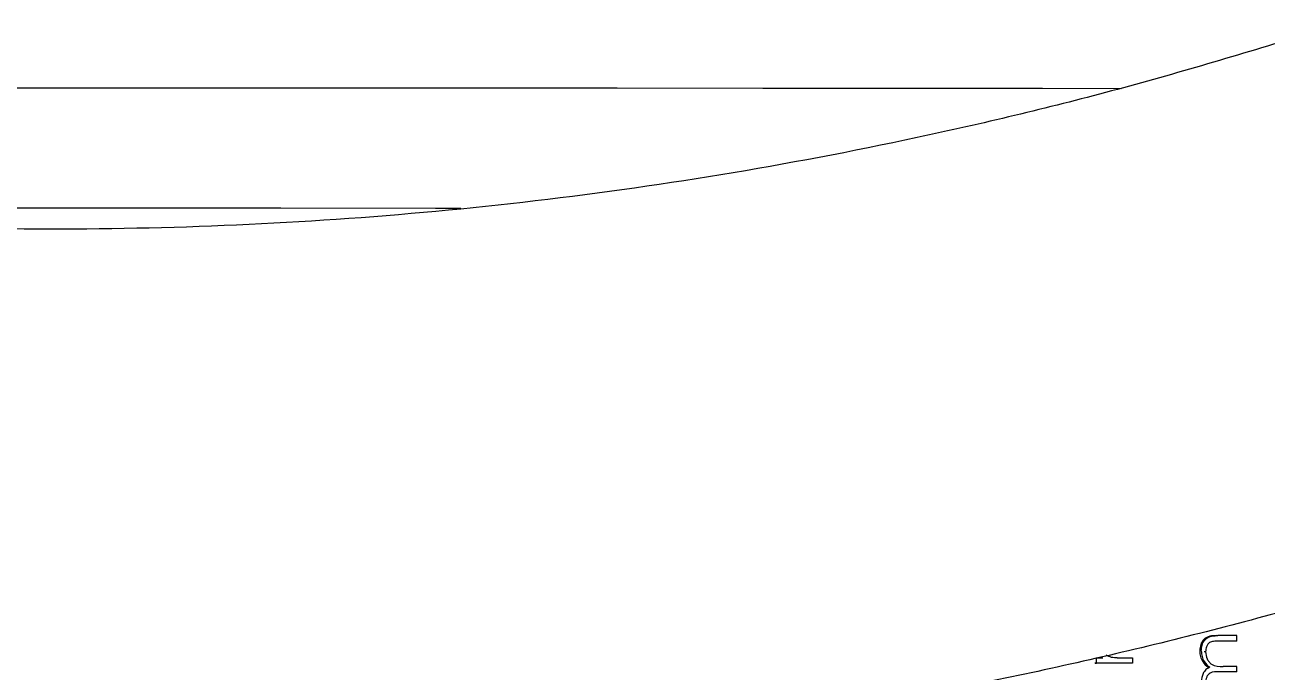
# Model space of a CAD drawing. Header units: millimetres. Extents: x 2384 to 4064, y 886 to 2074.
# Drawn here: x 2929.69 to 2970.11, y 1095.64 to 1116.7 of the extents above; entities that cross this region are included whole.
import ezdxf

# ---------------------------------------------------------------- set-up
doc = ezdxf.new("R2010")
doc.units = ezdxf.units.MM

msp = doc.modelspace()

# ---------------------------------------------------------------- linework, layer by layer
at = {"color": 7, "linetype": 'Continuous', "lineweight": 25}
for p, q in [((2968.506, 1096.653), (2968.454, 1096.653)), ((2968.455, 1096.832), (2968.506, 1096.833)), ((2969.119, 1096.833), (2968.506, 1096.833)), ((2969.12, 1096.654), (2968.506, 1096.653)), ((2969.12, 1096.654), (2969.068, 1096.653)), ((2969.12, 1096.654), (2969.119, 1096.833)), ((2968.105, 1096.306), (2968.054, 1096.306)), ((2965.674, 1095.933), (2964.507, 1095.932)), ((2964.508, 1095.932), (2964.554, 1095.933)), ((2964.554, 1095.933), (2964.553, 1096.112)), ((2964.553, 1096.112), (2964.757, 1096.112)), ((2965.722, 1095.933), (2964.554, 1095.933)), ((2965.231, 1096.113), (2965.722, 1096.113)), ((2965.722, 1095.933), (2965.674, 1095.933)), ((2965.722, 1096.113), (2965.722, 1095.933)), ((2969.121, 1095.833), (2968.681, 1095.833)), ((2969.121, 1095.654), (2969.121, 1095.833)), ((2968.546, 1095.653), (2968.494, 1095.653)), ((2969.121, 1095.654), (2968.546, 1095.653)), ((2969.121, 1095.654), (2969.07, 1095.653))]:
    msp.add_line(p, q, dxfattribs=at)
at = {"color": 7, "linetype": 'Continuous', "lineweight": 25, "flags": 128}
for points in [[(2965.358, 1114.625), (2962.794, 1114.628), (2958.318, 1114.632), (2953.698, 1114.635), (2948.959, 1114.638), (2944.124, 1114.64), (2939.22, 1114.642), (2934.271, 1114.642), (2929.303, 1114.643), (2924.343, 1114.642), (2919.415, 1114.641), (2914.545, 1114.639), (2909.758, 1114.637), (2905.08, 1114.633), (2900.535, 1114.63), (2896.145, 1114.625), (2896.024, 1114.625)], [(2917.443, 1110.744), (2917.764, 1110.744), (2922.796, 1110.745), (2927.866, 1110.746), (2932.948, 1110.746), (2938.02, 1110.745), (2943.056, 1110.744), (2943.87, 1110.744)], [(2967.965, 1096.338), (2967.949, 1096.337), (2967.932, 1096.337), (2967.915, 1096.337)], [(2968.241, 1095.802), (2968.225, 1095.802), (2968.21, 1095.802), (2968.191, 1095.801)]]:
    msp.add_lwpolyline(points, dxfattribs=at)
at = {"color": 7, "linetype": 'Continuous', "lineweight": 25}
for points, knots in [([(3082.217, 1240.42), (3082.236, 1241.671), (3082.29, 1245.228), (3082.133, 1251.093), (3081.649, 1257.998), (3080.846, 1264.874), (3079.731, 1271.706), (3078.305, 1278.48), (3076.571, 1285.182), (3074.534, 1291.798), (3072.197, 1298.314), (3069.564, 1304.717), (3066.643, 1310.993), (3063.438, 1317.129), (3059.956, 1323.112), (3056.205, 1328.93), (3052.192, 1334.571), (3047.926, 1340.023), (3043.416, 1345.275), (3038.671, 1350.315), (3033.701, 1355.133), (3028.516, 1359.72), (3023.127, 1364.065), (3017.545, 1368.16), (3011.783, 1371.996), (3005.851, 1375.565), (2999.763, 1378.86), (2993.53, 1381.873), (2987.167, 1384.599), (2980.686, 1387.031), (2974.1, 1389.165), (2967.425, 1390.997), (2960.672, 1392.522), (2953.857, 1393.737), (2946.994, 1394.64), (2940.096, 1395.228), (2933.179, 1395.502), (2926.256, 1395.459), (2919.343, 1395.101), (2912.453, 1394.427), (2905.602, 1393.44), (2898.802, 1392.141), (2892.069, 1390.533), (2885.416, 1388.62), (2878.857, 1386.405), (2872.407, 1383.893), (2866.077, 1381.089), (2859.882, 1378), (2853.835, 1374.63), (2847.947, 1370.989), (2842.232, 1367.082), (2836.702, 1362.919), (2831.366, 1358.508), (2826.238, 1353.858), (2821.328, 1348.979), (2816.645, 1343.88), (2812.199, 1338.574), (2808.001, 1333.07), (2804.058, 1327.38), (2800.378, 1321.516), (2796.97, 1315.49), (2793.841, 1309.316), (2790.997, 1303.004), (2788.443, 1296.57), (2786.186, 1290.025), (2784.23, 1283.385), (2782.579, 1276.662), (2781.236, 1269.871), (2780.205, 1263.026), (2779.487, 1256.14), (2779.085, 1249.23), (2778.998, 1242.308), (2779.227, 1235.389), (2779.771, 1228.488), (2780.63, 1221.618), (2781.801, 1214.796), (2783.283, 1208.034), (2785.071, 1201.346), (2787.163, 1194.747), (2789.554, 1188.25), (2792.238, 1181.87), (2795.211, 1175.618), (2798.467, 1169.509), (2801.998, 1163.554), (2805.796, 1157.767), (2809.855, 1152.159), (2814.166, 1146.743), (2818.719, 1141.528), (2823.505, 1136.527), (2828.515, 1131.749), (2833.738, 1127.206), (2839.162, 1122.905), (2844.777, 1118.856), (2850.571, 1115.067), (2856.532, 1111.547), (2862.647, 1108.303), (2868.904, 1105.341), (2875.289, 1102.668), (2881.79, 1100.289), (2888.393, 1098.209), (2895.084, 1096.432), (2901.848, 1094.963), (2908.673, 1093.804), (2915.544, 1092.957), (2922.446, 1092.425), (2929.365, 1092.209), (2936.287, 1092.308), (2943.197, 1092.723), (2950.081, 1093.453), (2956.925, 1094.497), (2963.713, 1095.852), (2970.433, 1097.515), (2977.07, 1099.483), (2983.61, 1101.751), (2990.04, 1104.316), (2996.346, 1107.172), (3002.516, 1110.312), (3008.535, 1113.731), (3014.392, 1117.421), (3020.075, 1121.374), (3025.571, 1125.583), (3030.87, 1130.038), (3035.96, 1134.73), (3040.83, 1139.649), (3045.471, 1144.786), (3049.873, 1150.129), (3054.026, 1155.667), (3057.922, 1161.389), (3061.553, 1167.283), (3064.912, 1173.336), (3067.99, 1179.537), (3070.783, 1185.871), (3073.283, 1192.326), (3075.486, 1198.889), (3077.388, 1205.545), (3078.984, 1212.282), (3080.27, 1219.083), (3081.245, 1225.937), (3081.894, 1232.707), (3082.145, 1237.542), (3082.208, 1240.073), (3082.217, 1240.42)], [0, 0, 0, 0, 0.00394, 0.011205, 0.01847, 0.025736, 0.033001, 0.040266, 0.047531, 0.054797, 0.062062, 0.069327, 0.076593, 0.083858, 0.091123, 0.098389, 0.105654, 0.112919, 0.120185, 0.12745, 0.134715, 0.141981, 0.149246, 0.156511, 0.163777, 0.171042, 0.178307, 0.185573, 0.192838, 0.200103, 0.207369, 0.214634, 0.221899, 0.229165, 0.23643, 0.243695, 0.250961, 0.258226, 0.265491, 0.272757, 0.280022, 0.287287, 0.294553, 0.301818, 0.309083, 0.316349, 0.323614, 0.330879, 0.338145, 0.34541, 0.352675, 0.35994, 0.367206, 0.374471, 0.381736, 0.389002, 0.396267, 0.403532, 0.410798, 0.418063, 0.425328, 0.432594, 0.439859, 0.447124, 0.45439, 0.461655, 0.46892, 0.476186, 0.483451, 0.490716, 0.497982, 0.505247, 0.512512, 0.519778, 0.527043, 0.534308, 0.541574, 0.548839, 0.556104, 0.56337, 0.570635, 0.5779, 0.585166, 0.592431, 0.599696, 0.606962, 0.614227, 0.621492, 0.628758, 0.636023, 0.643288, 0.650554, 0.657819, 0.665084, 0.67235, 0.679615, 0.68688, 0.694146, 0.701411, 0.708676, 0.715941, 0.723207, 0.730472, 0.737737, 0.745003, 0.752268, 0.759533, 0.766799, 0.774064, 0.781329, 0.788595, 0.79586, 0.803125, 0.810391, 0.817656, 0.824921, 0.832187, 0.839452, 0.846717, 0.853983, 0.861248, 0.868513, 0.875779, 0.883044, 0.890309, 0.897575, 0.90484, 0.912105, 0.919371, 0.926636, 0.933901, 0.941167, 0.948432, 0.955697, 0.962963, 0.970228, 0.977493, 0.984759, 0.992024, 0.998907, 1, 1, 1, 1]), ([(2978.457, 1118.912), (2978.114, 1118.773), (2975.762, 1117.821), (2971.291, 1116.341), (2965.057, 1114.496), (2958.731, 1112.983), (2952.341, 1111.772), (2945.899, 1110.875), (2939.422, 1110.291), (2932.924, 1110.023), (2926.42, 1110.07), (2919.926, 1110.433), (2913.458, 1111.112), (2907.03, 1112.103), (2900.658, 1113.406), (2894.357, 1115.017), (2888.142, 1116.931), (2882.026, 1119.146), (2876.026, 1121.655), (2870.155, 1124.452), (2864.426, 1127.531), (2858.854, 1130.885), (2853.451, 1134.506), (2848.23, 1138.385), (2843.204, 1142.512), (2838.385, 1146.879), (2833.783, 1151.475), (2829.41, 1156.289), (2825.276, 1161.31), (2821.39, 1166.526), (2817.763, 1171.924), (2814.402, 1177.492), (2811.315, 1183.217), (2808.511, 1189.085), (2805.994, 1195.082), (2803.772, 1201.194), (2801.85, 1207.408), (2800.227, 1213.706), (2798.933, 1220.078), (2798.098, 1225.124), (2797.804, 1228.051), (2797.727, 1228.822)], [0, 0, 0, 0, 0.004551, 0.031197, 0.057844, 0.08449, 0.111137, 0.137783, 0.16443, 0.191076, 0.217723, 0.244369, 0.271015, 0.297662, 0.324308, 0.350955, 0.377601, 0.404248, 0.430894, 0.457541, 0.484187, 0.510834, 0.53748, 0.564127, 0.590773, 0.61742, 0.644066, 0.670713, 0.697359, 0.724005, 0.750652, 0.777298, 0.803945, 0.830591, 0.857238, 0.883884, 0.910531, 0.937177, 0.963824, 0.99047, 1, 1, 1, 1]), ([(2968.455, 1096.832), (2968.384, 1096.831), (2968.243, 1096.828), (2968.048, 1096.738), (2967.932, 1096.548), (2967.92, 1096.408), (2967.914, 1096.337)], [0, 0, 0, 0, 0.270455, 0.54256, 0.767385, 1, 1, 1, 1]), ([(2967.965, 1096.338), (2967.969, 1096.398), (2967.977, 1096.517), (2968.054, 1096.674), (2968.227, 1096.827), (2968.391, 1096.83), (2968.506, 1096.833)], [0, 0, 0, 0, 0.197818, 0.390842, 0.576543, 1, 1, 1, 1]), ([(2968.506, 1096.653), (2968.46, 1096.652), (2968.368, 1096.651), (2968.247, 1096.627), (2968.172, 1096.552), (2968.117, 1096.452), (2968.11, 1096.364), (2968.105, 1096.306)], [0, 0, 0, 0, 0.241185, 0.482285, 0.611824, 0.745424, 1, 1, 1, 1]), ([(2965.231, 1096.113), (2965.168, 1096.112), (2965.043, 1096.112), (2964.927, 1096.166), (2964.87, 1096.192)], [0, 0, 0, 0, 0.510357, 1, 1, 1, 1]), ([(2967.914, 1096.337), (2967.919, 1096.275), (2967.929, 1096.15), (2968.017, 1095.951), (2968.125, 1095.858), (2968.19, 1095.801)], [0, 0, 0, 0, 0.2886852, 0.5719701, 1, 1, 1, 1]), ([(2967.965, 1096.338), (2967.97, 1096.275), (2967.98, 1096.151), (2968.068, 1095.951), (2968.176, 1095.858), (2968.241, 1095.802)], [0, 0, 0, 0, 0.288581, 0.57183, 1, 1, 1, 1]), ([(2968.105, 1096.306), (2968.115, 1096.227), (2968.13, 1096.105), (2968.215, 1095.975), (2968.376, 1095.831), (2968.546, 1095.832), (2968.681, 1095.833)], [0, 0, 0, 0, 0.254482, 0.387909, 0.517812, 1, 1, 1, 1]), ([(2968.241, 1095.802), (2968.198, 1095.78), (2968.11, 1095.737), (2967.993, 1095.576), (2967.977, 1095.428), (2967.967, 1095.336)], [0, 0, 0, 0, 0.269907, 0.547967, 1, 1, 1, 1]), ([(2968.546, 1095.653), (2968.443, 1095.658), (2968.312, 1095.665), (2968.185, 1095.562), (2968.121, 1095.46), (2968.113, 1095.367), (2968.107, 1095.305)], [0, 0, 0, 0, 0.482691, 0.611713, 0.745133, 1, 1, 1, 1])]:
    msp.add_open_spline(points, degree=3, knots=knots, dxfattribs=at)

doc.saveas('drawing.dxf')
